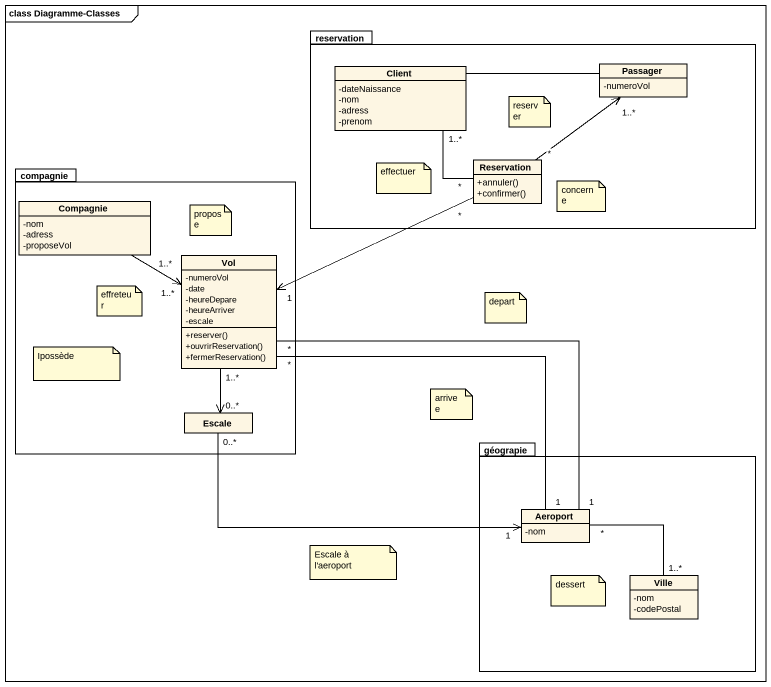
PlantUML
@startuml
mainframe class Diagramme-Classes
hide circle
hide empty members
skinparam classAttributeIconSize 0
package reservation {
  class Client {
    -dateNaissance
    -nom
    -adress
    -prenom
  }
  class Passager {
    -numeroVol
  }
  class Reservation {
    +annuler()
    +confirmer()
  }
}
package compagnie {
  class Compagnie {
    -nom
    -adress
    -proposeVol
  }
  class Vol {
    -numeroVol
    -date
    -heureDepare
    -heureArriver
    -escale
    +reserver()
    +ouvrirReservation()
    +fermerReservation()
  }
  class Escale
}
package géograpie {
  class Aeroport {
    -nom
  }
  class Ville {
    -nom
    -codePostal
  }
}
Client -right- Passager
Client "1..*" -- "*" Reservation
Reservation "*" -up-> "1..*" Passager
Reservation "*" -left-> "1" Vol
Compagnie "1..*" -right-> "1..*" Vol
Vol "1..*" --> "0..*" Escale
Vol "*" -- "1" Aeroport
Vol "*" -- "1" Aeroport
Escale "0..*" -right-> "1" Aeroport
Aeroport "*" -- "1..*" Ville
note as N1
  reserver
end note
note as N2
  effectuer
end note
note as N3
  concerne
end note
note as N4
  propose
end note
note as N5
  effreteur
end note
note as N6
  depart
end note
note as N7
  Ipossède
end note
note as N8
  arrivee
end note
note as N9
  Escale à l'aeroport
end note
note as N10
  dessert
end note
@enduml
